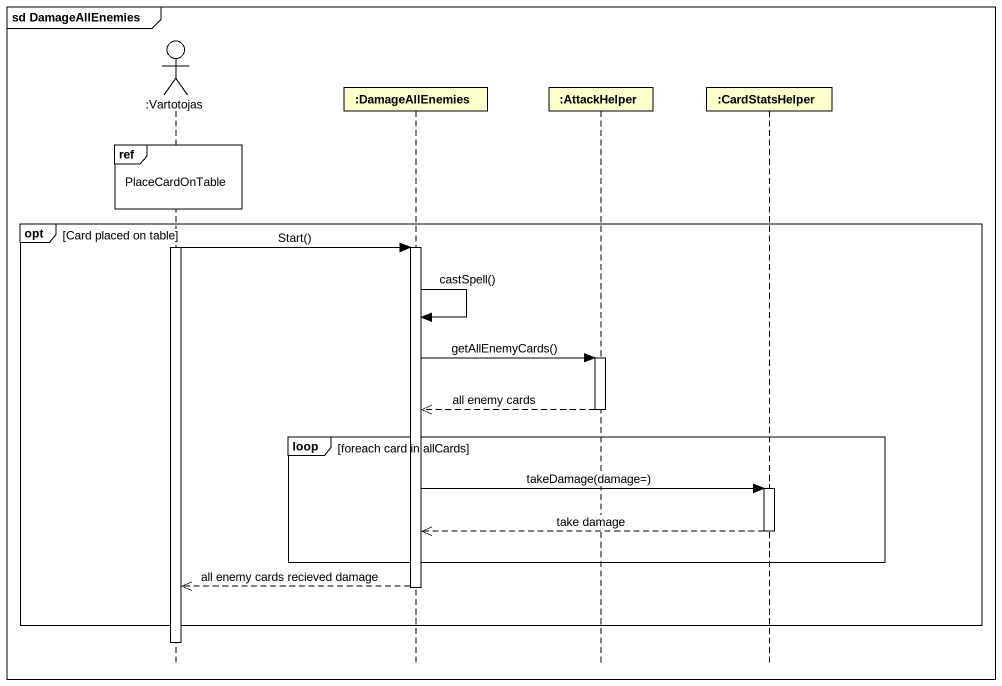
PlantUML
@startuml
mainframe sd DamageAllEnemies
hide footbox
actor ":Vartotojas" as Vartotojas
participant ":DamageAllEnemies" as DamageAllEnemies
participant ":AttackHelper" as AttackHelper
participant ":CardStatsHelper" as CardStatsHelper

ref over Vartotojas : PlaceCardOnTable
opt Card placed on table
  activate Vartotojas
  Vartotojas -> DamageAllEnemies : Start()
  activate DamageAllEnemies
  DamageAllEnemies -> DamageAllEnemies : castSpell()
  DamageAllEnemies -> AttackHelper : getAllEnemyCards()
  activate AttackHelper
  AttackHelper -->> DamageAllEnemies : all enemy cards
  deactivate AttackHelper
  loop foreach card in allCards
    DamageAllEnemies -> CardStatsHelper : takeDamage(damage=)
    activate CardStatsHelper
    CardStatsHelper -->> DamageAllEnemies : take damage
    deactivate CardStatsHelper
  end
  DamageAllEnemies -->> Vartotojas : all enemy cards recieved damage
  deactivate DamageAllEnemies
end
deactivate Vartotojas
@enduml
